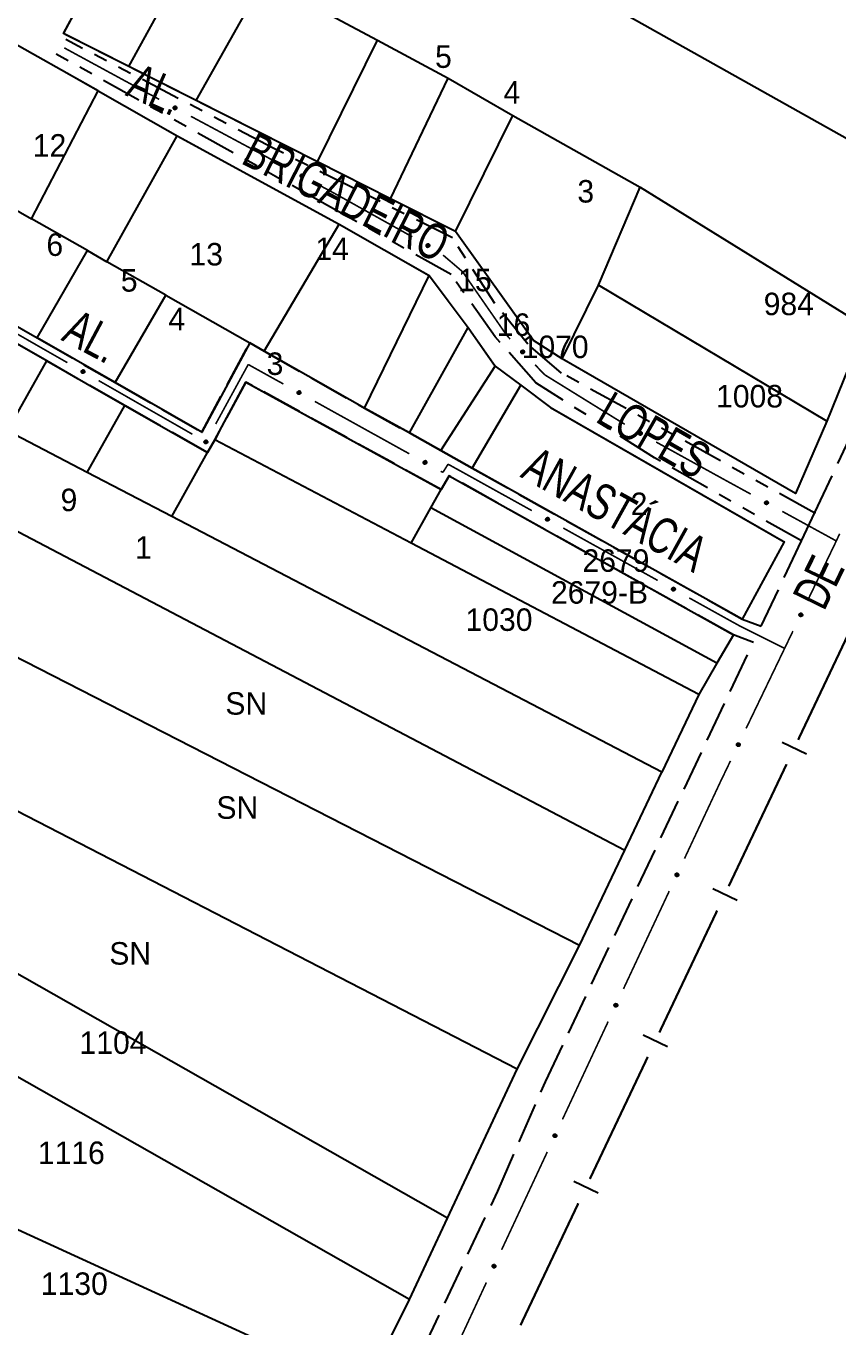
# Model space of a CAD drawing. Extents: x 203555 to 204724, y 4873703 to 4874787.
# Drawn here: x 204355.8 to 204446, y 4873824.7 to 4873969.3 of the extents above; entities that cross this region are included whole.
import ezdxf
from ezdxf.enums import TextEntityAlignment as Align

# ---------------------------------------------------------------- set-up
doc = ezdxf.new("R2010")
doc.units = 0
doc.header["$LTSCALE"] = 1.5
doc.header["$MEASUREMENT"] = 0
doc.linetypes.add('TRACO_11', pattern=[8, 3, -1, 3, -1])
doc.linetypes.add('TRACO_25', pattern=[8, 3, -1, 1, -1, 1, -1])
for name, color, linetype in [('CD_MALHA_LOTES', 7, 'CONTINUOUS'), ('LM-LIM-SETORES-BAIRROS', 250, 'CONTINUOUS'), ('RU-QUADRA', 210, 'CONTINUOUS'), ('SV-EIXO-RUA-N-PAV', 6, 'CONTINUOUS'), ('SV-EIXO-RUA-PAV', 20, 'CONTINUOUS'), ('SV-RUA-NAO-PAV', 7, 'CONTINUOUS'), ('SV-RUA-PAVIM', 7, 'CONTINUOUS'), ('SV-TXT-RUA-N-PAV', 7, 'CONTINUOUS'), ('SV-TXT-RUA-PAV', 7, 'CONTINUOUS'), ('Th_NmrPort', 1, 'CONTINUOUS')]:
    doc.layers.add(name, color=color, linetype=linetype)
doc.styles.add('ARIAL', font='ARIAL.SHX')

msp = doc.modelspace()

# ---------------------------------------------------------------- linework, layer by layer
at = {"layer": 'CD_MALHA_LOTES', "linetype": 'Continuous', "flags": 128}
for points in [[(204456.556917, 4873951.435931), (204387.38388, 4873990.251901)], [(204359.992666, 4873968.44886), (204367.509602, 4873982.418843)], [(204367.240977, 4873964.788931), (204374.772085, 4873978.515543)], [(204374.713571, 4873961.015755), (204382.292774, 4873974.473468)], [(204382.292774, 4873974.473468), (204394.854762, 4873967.721893)], [(204363.817905, 4873962.080607), (204353.053468, 4873968.177138)], [(204367.240977, 4873964.788931), (204359.992666, 4873968.44886)], [(204388.204469, 4873954.203723), (204394.854762, 4873967.721893)], [(204394.854762, 4873967.721893), (204402.732992, 4873963.487654)], [(204374.713571, 4873961.015755), (204367.240977, 4873964.788931)], [(204396.330002, 4873950.100854), (204402.732992, 4873963.487654)], [(204402.732992, 4873963.487654), (204409.894708, 4873959.340427)], [(204356.415785, 4873947.883908), (204363.817905, 4873962.080607)], [(204363.817905, 4873962.080607), (204372.598381, 4873957.10771)], [(204388.204469, 4873954.203723), (204374.713571, 4873961.015755)], [(204403.525234, 4873946.467727), (204409.894708, 4873959.340427)], [(204409.894708, 4873959.340427), (204424.042146, 4873951.373035)], [(204364.806567, 4873943.109466), (204372.598381, 4873957.10771)], [(204372.598381, 4873957.10771), (204390.59866, 4873947.270647)], [(204396.330002, 4873950.100854), (204388.204469, 4873954.203723)], [(204419.409815, 4873940.514229), (204424.042146, 4873951.373035)], [(204424.042146, 4873951.373035), (204449.058536, 4873935.912487)], [(204353.96359, 4873949.279232), (204356.415785, 4873947.883908)], [(204403.525234, 4873946.467727), (204396.330002, 4873950.100854)], [(204362.654823, 4873944.333831), (204356.415785, 4873947.883908)], [(204382.267993, 4873933.173733), (204390.59866, 4873947.270647)], [(204390.59866, 4873947.270647), (204400.614651, 4873941.581937)], [(204412.19323, 4873934.343931), (204403.525234, 4873946.467727)], [(204357.049141, 4873934.647898), (204362.654823, 4873944.333831)], [(204362.654823, 4873944.333831), (204364.806567, 4873943.109466)], [(204371.346056, 4873939.388429), (204364.806567, 4873943.109466)], [(204393.423297, 4873926.838755), (204400.614651, 4873941.581937)], [(204400.614651, 4873941.581937), (204404.953746, 4873935.791269)], [(204415.380122, 4873932.313213), (204419.409815, 4873940.514229)], [(204444.804995, 4873925.386491), (204419.409815, 4873940.514229)], [(204348.37438, 4873939.622524), (204357.049141, 4873934.647898)], [(204365.723901, 4873929.673273), (204371.346056, 4873939.388429)], [(204371.346056, 4873939.388429), (204380.666152, 4873934.085197)], [(204358.114228, 4873932.085449), (204349.429848, 4873937.042376)], [(204365.723901, 4873929.673273), (204357.049141, 4873934.647898)], [(204398.407019, 4873924.072591), (204404.953746, 4873935.791269)], [(204404.953746, 4873935.791269), (204407.962023, 4873931.503153)], [(204449.058536, 4873935.912487), (204444.804995, 4873925.386491)], [(204380.666152, 4873934.085197), (204375.352308, 4873924.151769)], [(204382.267993, 4873933.173733), (204380.666152, 4873934.085197)], [(204393.423297, 4873926.838755), (204382.267993, 4873933.173733)], [(204415.380122, 4873932.313213), (204412.19323, 4873934.343931)], [(204353.755026, 4873924.297672), (204358.114228, 4873932.085449)], [(204358.114228, 4873932.085449), (204366.798608, 4873927.128522)], [(204441.326919, 4873917.360742), (204415.380122, 4873932.313213)], [(204401.898092, 4873922.120053), (204407.962023, 4873931.503153)], [(204407.962023, 4873931.503153), (204410.792288, 4873929.388481)], [(204375.352308, 4873924.151769), (204365.723901, 4873929.673273)], [(204376.776368, 4873923.314059), (204380.252441, 4873929.727782)], [(204380.252441, 4873929.727782), (204401.960572, 4873917.78135)], [(204405.389165, 4873920.167515), (204410.792288, 4873929.388481)], [(204410.792288, 4873929.388481), (204414.105545, 4873926.912934), (204440.067852, 4873911.985923)], [(204362.624581, 4873919.688354), (204366.798608, 4873927.128522)], [(204366.798608, 4873927.128522), (204375.981542, 4873921.887027)], [(204398.407019, 4873924.072591), (204393.423297, 4873926.838755)], [(204444.804995, 4873925.386491), (204441.326919, 4873917.360742)], [(204362.624581, 4873919.688354), (204353.755026, 4873924.297672)], [(204375.981542, 4873921.887027), (204376.776368, 4873923.314059)], [(204398.592633, 4873911.838497), (204376.776368, 4873923.314059)], [(204401.898092, 4873922.120053), (204398.407019, 4873924.072591)], [(204372.033514, 4873914.798732), (204375.981542, 4873921.887027)], [(204405.389165, 4873920.167515), (204401.898092, 4873922.120053)], [(204435.396766, 4873903.384431), (204405.389165, 4873920.167515)], [(204372.033514, 4873914.798732), (204362.624581, 4873919.688354)], [(204401.960572, 4873917.78135), (204402.82647, 4873919.309258)], [(204402.82647, 4873919.309258), (204434.420497, 4873901.638894)], [(204400.803277, 4873915.73926), (204401.960572, 4873917.78135)], [(204351.975523, 4873914.65245), (204422.358371, 4873877.728689)], [(204426.475114, 4873886.398374), (204372.033514, 4873914.798732)], [(204398.592633, 4873911.838497), (204400.803277, 4873915.73926)], [(204432.577818, 4873898.500262), (204400.803277, 4873915.73926)], [(204430.568506, 4873895.018884), (204398.592633, 4873911.838497)], [(204440.067852, 4873911.985923), (204435.396766, 4873903.384431)], [(204417.317387, 4873867.135945), (204346.467563, 4873903.397415)], [(204434.420497, 4873901.638894), (204432.577818, 4873898.500262)], [(204432.577818, 4873898.500262), (204430.568506, 4873895.018884)], [(204430.568506, 4873895.018884), (204426.475114, 4873886.398374)], [(204410.377546, 4873853.388191), (204339.72824, 4873889.809095)], [(204422.358371, 4873877.728689), (204426.475114, 4873886.398374)], [(204417.317387, 4873867.135945), (204422.358371, 4873877.728689)], [(204402.640312, 4873836.814098), (204333.051573, 4873876.347108)], [(204398.423059, 4873827.780662), (204328.617473, 4873867.406751)], [(204410.377546, 4873853.388191), (204417.317387, 4873867.135945)], [(204402.640312, 4873836.814098), (204410.377546, 4873853.388191)], [(204329.769893, 4873847.082112), (204393.493829, 4873817.841631)], [(204398.423059, 4873827.780662), (204402.640312, 4873836.814098)], [(204393.493829, 4873817.841631), (204398.423059, 4873827.780662)]]:
    msp.add_lwpolyline(points, dxfattribs=at)
at = {"layer": 'LM-LIM-SETORES-BAIRROS', "const_width": 0.25}
for points in [[(204448.039205, 4873903.529441), (204441.611485, 4873889.976418)], [(204440.325941, 4873887.265814), (204433.898221, 4873873.712792)], [(204432.612677, 4873871.002187), (204426.184957, 4873857.449165)], [(204424.899413, 4873854.738561), (204418.471692, 4873841.185538)], [(204417.186148, 4873838.474934), (204410.758428, 4873824.921911)]]:
    msp.add_lwpolyline(points, dxfattribs=at)
at = {"layer": 'LM-LIM-SETORES-BAIRROS'}
for points in [[(204439.827668, 4873889.715656), (204442.538273, 4873888.430112)], [(204432.114404, 4873873.452029), (204434.825008, 4873872.166485)], [(204424.40114, 4873857.188402), (204427.111744, 4873855.902858)], [(204416.687876, 4873840.924775), (204419.39848, 4873839.639231)]]:
    msp.add_lwpolyline(points, dxfattribs=at)
at = {"layer": 'RU-QUADRA', "linetype": 'Continuous', "const_width": 0.18, "flags": 128}
for points in [[(204466.775497, 4873972.590838), (204461.563706, 4873961.801184), (204456.556917, 4873951.435931), (204449.058536, 4873935.912487), (204444.804995, 4873925.386491), (204441.326919, 4873917.360742), (204415.380122, 4873932.313213), (204412.19323, 4873934.343931), (204403.525234, 4873946.467727), (204396.330002, 4873950.100854), (204388.204469, 4873954.203723), (204374.713571, 4873961.015755), (204367.240977, 4873964.788931), (204359.992666, 4873968.44886), (204367.509602, 4873982.418843)], [(204353.053468, 4873968.177138), (204358.352451, 4873965.190662), (204363.817905, 4873962.080607), (204372.598381, 4873957.10771), (204390.59866, 4873947.270647), (204400.614651, 4873941.581937), (204404.953746, 4873935.791269), (204407.962023, 4873931.503153), (204414.105545, 4873926.912934), (204440.067852, 4873911.985923), (204435.396766, 4873903.384431), (204405.389165, 4873920.167515), (204401.898092, 4873922.120053), (204398.407019, 4873924.072591), (204393.423297, 4873926.838755), (204382.267993, 4873933.173733), (204380.666152, 4873934.085197), (204375.352308, 4873924.151769), (204365.723901, 4873929.673273), (204357.049141, 4873934.647898), (204348.37438, 4873939.622524)], [(204349.429848, 4873937.042376), (204358.114228, 4873932.085449), (204366.798608, 4873927.128522), (204375.981542, 4873921.887027), (204376.776368, 4873923.314059), (204380.252441, 4873929.727782), (204401.960572, 4873917.78135), (204402.82647, 4873919.309258), (204434.420497, 4873901.638894), (204432.577818, 4873898.500262), (204430.568506, 4873895.018884), (204426.475114, 4873886.398374), (204422.358371, 4873877.728689), (204417.317387, 4873867.135945), (204410.377546, 4873853.388191), (204398.426497, 4873827.787594), (204393.493829, 4873817.841631)]]:
    msp.add_lwpolyline(points, dxfattribs=at)
at = {"layer": 'SV-EIXO-RUA-N-PAV', "const_width": 0.18}
for points in [[(204360.060106, 4873966.870399), (204367.967727, 4873962.572779)], [(204367.967727, 4873962.572779), (204368.781604, 4873962.130455)], [(204368.781604, 4873962.130455), (204370.60967, 4873961.15149)], [(204374.135877, 4873959.263139), (204376.780531, 4873957.846876)], [(204376.780531, 4873957.846876), (204377.455702, 4873957.485309)], [(204377.455702, 4873957.485309), (204384.710857, 4873953.591299)], [(204388.235295, 4873951.699652), (204389.997515, 4873950.753828)], [(204389.997515, 4873950.753828), (204390.040254, 4873950.730889)], [(204390.040254, 4873950.730889), (204398.727786, 4873945.877126)], [(204402.159067, 4873943.838967), (204403.680532, 4873942.540836)], [(204403.680532, 4873942.540836), (204404.331186, 4873941.985692)], [(204404.331186, 4873941.985692), (204408.971871, 4873935.292396)], [(204360.408146, 4873931.886667), (204349.993614, 4873937.848001)], [(204408.971871, 4873935.292396), (204409.260728, 4873934.875775)], [(204409.260728, 4873934.875775), (204409.6035, 4873934.521384)], [(204380.504241, 4873931.684485), (204376.885897, 4873925.065563)], [(204380.903601, 4873931.46309), (204380.504241, 4873931.684485)], [(204412.3844, 4873931.646216), (204413.079625, 4873930.927424)], [(204384.401979, 4873929.523671), (204380.903601, 4873931.46309)], [(204413.079625, 4873930.927424), (204413.455579, 4873930.538726)], [(204413.455579, 4873930.538726), (204422.34964, 4873925.034975)], [(204374.29419, 4873923.938221), (204363.879657, 4873929.899555)], [(204398.395493, 4873921.765993), (204387.900358, 4873927.584251)], [(204425.832043, 4873923.068651), (204432.837365, 4873919.205304)], [(204402.519975, 4873920.302852), (204402.137787, 4873919.691352)], [(204402.711621, 4873920.609487), (204402.519975, 4873920.302852)], [(204403.269871, 4873920.299787), (204402.711621, 4873920.609487)], [(204412.014358, 4873915.448605), (204403.269871, 4873920.299787)], [(204402.137787, 4873919.691352), (204401.893872, 4873919.826573)], [(204432.837365, 4873919.205304), (204433.387044, 4873918.902163)], [(204433.387044, 4873918.902163), (204436.344965, 4873917.282617)], [(204439.853484, 4873915.361603), (204445.116262, 4873912.480081)], [(204426.005536, 4873907.686715), (204415.512152, 4873913.508133)], [(204445.116262, 4873912.480081), (204445.853098, 4873912.076643)], [(204435.190632, 4873902.591096), (204429.50333, 4873905.746242)], [(204435.634448, 4873902.369352), (204435.190632, 4873902.591096)], [(204440.107245, 4873900.134607), (204435.634448, 4873902.369352)]]:
    msp.add_lwpolyline(points, dxfattribs=at)
at = {"layer": 'SV-EIXO-RUA-N-PAV'}
for points in [[(204372.298079, 4873960.372186), (204372.344687, 4873960.387009), (204372.387776, 4873960.390217), (204372.424484, 4873960.382549), (204372.455155, 4873960.367316), (204372.484778, 4873960.348196), (204372.510391, 4873960.322331), (204372.53246, 4873960.287326), (204372.547657, 4873960.240676), (204372.548043, 4873960.19632), (204372.542451, 4873960.15993), (204372.528407, 4873960.127033), (204372.509352, 4873960.098567), (204372.481605, 4873960.07285), (204372.445913, 4873960.050832), (204372.398634, 4873960.036686), (204372.35637, 4873960.03383), (204372.321059, 4873960.042179), (204372.288076, 4873960.056507), (204372.258067, 4873960.076388), (204372.233071, 4873960.101923), (204372.210967, 4873960.1379), (204372.197623, 4873960.184748), (204372.194294, 4873960.226869), (204372.202145, 4873960.262288), (204372.216982, 4873960.294443), (204372.235797, 4873960.324387), (204372.260725, 4873960.351217), (204372.298079, 4873960.372186)], [(204386.398536, 4873952.810417), (204386.445158, 4873952.825196), (204386.48825, 4873952.828364), (204386.524951, 4873952.820662), (204386.555608, 4873952.805399), (204386.585213, 4873952.786252), (204386.610802, 4873952.760363), (204386.632838, 4873952.725338), (204386.647991, 4873952.678674), (204386.648335, 4873952.634317), (204386.642709, 4873952.597932), (204386.628635, 4873952.565048), (204386.609553, 4873952.5366), (204386.581782, 4873952.510909), (204386.546069, 4873952.488924), (204386.498777, 4873952.474823), (204386.45651, 4873952.472006), (204386.421207, 4873952.480388), (204386.388238, 4873952.494747), (204386.358248, 4873952.514657), (204386.333276, 4873952.540215), (204386.311205, 4873952.576212), (204386.297905, 4873952.623073), (204386.294615, 4873952.665197), (204386.302499, 4873952.700609), (204386.317366, 4873952.732749), (204386.336209, 4873952.762676), (204386.361163, 4873952.789482), (204386.398536, 4873952.810417)], [(204400.402021, 4873945.067819), (204400.448887, 4873945.081808), (204400.492025, 4873945.084247), (204400.528591, 4873945.075925), (204400.558985, 4873945.060147), (204400.588262, 4873945.040502), (204400.61341, 4873945.014184), (204400.634851, 4873944.978791), (204400.649213, 4873944.931877), (204400.648807, 4873944.887521), (204400.642567, 4873944.851236), (204400.627939, 4873944.818595), (204400.608378, 4873944.790474), (204400.580176, 4873944.765256), (204400.544097, 4873944.743878), (204400.496574, 4873944.730578), (204400.454265, 4873944.728477), (204400.419109, 4873944.737455), (204400.386387, 4873944.752369), (204400.356738, 4873944.772783), (204400.332202, 4873944.798759), (204400.310743, 4873944.835125), (204400.298237, 4873944.882204), (204400.295659, 4873944.924378), (204400.304141, 4873944.959651), (204400.319549, 4873944.991535), (204400.338896, 4873945.021139), (204400.364299, 4873945.04752), (204400.402021, 4873945.067819)], [(204410.973185, 4873933.263607), (204411.022093, 4873933.263485), (204411.064102, 4873933.253379), (204411.096714, 4873933.234865), (204411.121266, 4873933.210991), (204411.143633, 4873933.183738), (204411.160122, 4873933.151285), (204411.170444, 4873933.111212), (204411.170666, 4873933.06215), (204411.157485, 4873933.019796), (204411.141045, 4873932.986852), (204411.117624, 4873932.959817), (204411.090785, 4873932.938532), (204411.056509, 4873932.92252), (204411.015797, 4873932.912456), (204410.966457, 4873932.913426), (204410.92534, 4873932.923617), (204410.894267, 4873932.942352), (204410.867237, 4873932.96607), (204410.844735, 4873932.994167), (204410.828733, 4873933.026117), (204410.818674, 4873933.067125), (204410.820278, 4873933.115811), (204410.829973, 4873933.156936), (204410.848267, 4873933.188264), (204410.872216, 4873933.21435), (204410.899279, 4873933.237116), (204410.931211, 4873933.255049), (204410.973185, 4873933.263607)], [(204362.213913, 4873930.726197), (204362.166906, 4873930.712696), (204362.123744, 4873930.710705), (204362.087266, 4873930.719405), (204362.057037, 4873930.735499), (204362.027966, 4873930.755446), (204362.003093, 4873930.782024), (204361.982021, 4873930.817638), (204361.968146, 4873930.864698), (204361.969012, 4873930.909047), (204361.975629, 4873930.945265), (204361.990595, 4873930.977753), (204362.010447, 4873931.00567), (204362.038909, 4873931.030593), (204362.075208, 4873931.051595), (204362.122867, 4873931.064402), (204362.165195, 4873931.066064), (204362.200256, 4873931.056721), (204362.232821, 4873931.041469), (204362.262257, 4873931.020748), (204362.286522, 4873930.994518), (204362.307603, 4873930.957932), (204362.319619, 4873930.910725), (204362.321759, 4873930.868527), (204362.312911, 4873930.833344), (204362.297173, 4873930.801621), (204362.27752, 4873930.772219), (204362.251844, 4873930.746104), (204362.213913, 4873930.726197)], [(204386.223458, 4873928.388021), (204386.176639, 4873928.373877), (204386.133508, 4873928.371296), (204386.096915, 4873928.379496), (204386.066469, 4873928.395175), (204386.037127, 4873928.414723), (204386.011893, 4873928.440958), (204385.990335, 4873928.476279), (204385.975818, 4873928.523145), (204385.976077, 4873928.567502), (204385.982198, 4873928.603808), (204385.996718, 4873928.636497), (204386.016185, 4873928.664683), (204386.044304, 4873928.689993), (204386.080312, 4873928.71149), (204386.127791, 4873928.724948), (204386.170092, 4873928.727189), (204386.205279, 4873928.718327), (204386.238049, 4873928.703521), (204386.267766, 4873928.683205), (204386.292388, 4873928.65731), (204386.313967, 4873928.621016), (204386.326628, 4873928.573978), (204386.329345, 4873928.531813), (204386.32098, 4873928.496512), (204386.305677, 4873928.464577), (204386.286428, 4873928.434909), (204386.261112, 4873928.408445), (204386.223458, 4873928.388021)], [(204375.868813, 4873922.91006), (204375.821805, 4873922.896558), (204375.778643, 4873922.894567), (204375.742166, 4873922.903268), (204375.711937, 4873922.919361), (204375.682866, 4873922.939309), (204375.657993, 4873922.965887), (204375.636921, 4873923.0015), (204375.623046, 4873923.048561), (204375.623912, 4873923.09291), (204375.630529, 4873923.129128), (204375.645495, 4873923.161615), (204375.665346, 4873923.189532), (204375.693808, 4873923.214456), (204375.730108, 4873923.235458), (204375.777766, 4873923.248264), (204375.820095, 4873923.249926), (204375.855156, 4873923.240584), (204375.887721, 4873923.225331), (204375.917157, 4873923.204611), (204375.941422, 4873923.17838), (204375.962502, 4873923.141794), (204375.974519, 4873923.094588), (204375.976658, 4873923.05239), (204375.967811, 4873923.017206), (204375.952073, 4873922.985484), (204375.93242, 4873922.956082), (204375.906744, 4873922.929967), (204375.868813, 4873922.91006)], [(204424.008056, 4873924.200268), (204424.054843, 4873924.214515), (204424.097968, 4873924.217192), (204424.134579, 4873924.209072), (204424.16506, 4873924.193461), (204424.194445, 4873924.173978), (204424.219737, 4873924.147799), (204424.241373, 4873924.112525), (204424.255994, 4873924.065691), (204424.255833, 4873924.021334), (204424.249793, 4873923.985015), (204424.235345, 4873923.952294), (204424.21594, 4873923.924065), (204424.187877, 4873923.898692), (204424.151917, 4873923.877116), (204424.104468, 4873923.863553), (204424.062171, 4873923.861219), (204424.026966, 4873923.870002), (204423.994162, 4873923.884736), (204423.964401, 4873923.904986), (204423.939721, 4873923.930827), (204423.918062, 4873923.967073), (204423.905297, 4873924.014083), (204423.902487, 4873924.056241), (204423.910774, 4873924.091561), (204423.926006, 4873924.12353), (204423.945189, 4873924.15324), (204423.970446, 4873924.17976), (204424.008056, 4873924.200268)], [(204400.216972, 4873920.630343), (204400.170153, 4873920.6162), (204400.127022, 4873920.613618), (204400.09043, 4873920.621819), (204400.059983, 4873920.637497), (204400.030641, 4873920.657045), (204400.005407, 4873920.68328), (204399.983849, 4873920.718602), (204399.969332, 4873920.765468), (204399.969591, 4873920.809825), (204399.975712, 4873920.84613), (204399.990232, 4873920.878819), (204400.009699, 4873920.907005), (204400.037818, 4873920.932316), (204400.073826, 4873920.953813), (204400.121305, 4873920.96727), (204400.163607, 4873920.969511), (204400.198793, 4873920.960649), (204400.231564, 4873920.945844), (204400.26128, 4873920.925528), (204400.285902, 4873920.899632), (204400.307481, 4873920.863338), (204400.320142, 4873920.8163), (204400.322859, 4873920.774135), (204400.314494, 4873920.738834), (204400.299191, 4873920.706899), (204400.279943, 4873920.677231), (204400.254627, 4873920.650767), (204400.216972, 4873920.630343)], [(204438.026065, 4873916.487668), (204438.072808, 4873916.502057), (204438.115925, 4873916.504865), (204438.15256, 4873916.496857), (204438.183089, 4873916.481339), (204438.212533, 4873916.461945), (204438.237904, 4873916.435843), (204438.259647, 4873916.400635), (204438.27441, 4873916.353846), (204438.274384, 4873916.309488), (204438.268455, 4873916.273151), (204438.254106, 4873916.240386), (204438.234787, 4873916.212099), (204438.206802, 4873916.186641), (204438.170907, 4873916.164955), (204438.1235, 4873916.151248), (204438.081211, 4873916.148785), (204438.045979, 4873916.157461), (204438.01313, 4873916.172095), (204437.983308, 4873916.192254), (204437.95855, 4873916.21802), (204437.936781, 4873916.254201), (204437.923872, 4873916.301171), (204437.920934, 4873916.343321), (204437.929113, 4873916.378666), (204437.944248, 4873916.410681), (204437.963341, 4873916.440449), (204437.988517, 4873916.467046), (204438.026065, 4873916.487668)], [(204413.835494, 4873914.312407), (204413.788671, 4873914.298278), (204413.74554, 4873914.295709), (204413.708949, 4873914.303921), (204413.678508, 4873914.319608), (204413.649172, 4873914.339165), (204413.623945, 4873914.365407), (204413.602398, 4873914.400736), (204413.587895, 4873914.447606), (204413.588168, 4873914.491963), (204413.594299, 4873914.528267), (204413.608829, 4873914.560951), (204413.628305, 4873914.589131), (204413.656431, 4873914.614434), (204413.692446, 4873914.63592), (204413.739929, 4873914.649363), (204413.782231, 4873914.651591), (204413.817414, 4873914.642719), (204413.850181, 4873914.627903), (204413.879891, 4873914.607578), (204413.904505, 4873914.581675), (204413.926073, 4873914.545375), (204413.93872, 4873914.498333), (204413.941425, 4873914.456168), (204413.933049, 4873914.420869), (204413.917736, 4873914.388938), (204413.898479, 4873914.359276), (204413.873155, 4873914.33282), (204413.835494, 4873914.312407)], [(204427.826672, 4873906.550517), (204427.779849, 4873906.536388), (204427.736718, 4873906.533819), (204427.700127, 4873906.54203), (204427.669685, 4873906.557718), (204427.64035, 4873906.577275), (204427.615123, 4873906.603517), (204427.593576, 4873906.638845), (204427.579073, 4873906.685716), (204427.579346, 4873906.730073), (204427.585477, 4873906.766376), (204427.600007, 4873906.799061), (204427.619483, 4873906.827241), (204427.647609, 4873906.852543), (204427.683624, 4873906.874029), (204427.731107, 4873906.887472), (204427.773409, 4873906.889701), (204427.808592, 4873906.880829), (204427.841359, 4873906.866013), (204427.871069, 4873906.845688), (204427.895683, 4873906.819785), (204427.917251, 4873906.783485), (204427.929898, 4873906.736443), (204427.932602, 4873906.694277), (204427.924227, 4873906.658979), (204427.908914, 4873906.627048), (204427.889657, 4873906.597386), (204427.864333, 4873906.57093), (204427.826672, 4873906.550517)]]:
    msp.add_lwpolyline(points, close=True, dxfattribs=at)
for points in [[(204372.194294, 4873960.226869), (204372.509352, 4873960.098567)], [(204372.197399, 4873960.203901), (204372.490814, 4873960.087017)], [(204372.197623, 4873960.184748), (204372.481605, 4873960.07285)], [(204372.200916, 4873960.242263), (204372.515983, 4873960.113783)], [(204372.202145, 4873960.262288), (204372.528407, 4873960.127033)], [(204372.208402, 4873960.16086), (204372.460833, 4873960.062827)], [(204372.210967, 4873960.1379), (204372.445913, 4873960.050832)], [(204372.21165, 4873960.276759), (204372.532646, 4873960.142008)], [(204372.216982, 4873960.294443), (204372.542451, 4873960.15993)], [(204372.227997, 4873960.119409), (204372.415215, 4873960.047012)], [(204372.230245, 4873960.308593), (204372.541703, 4873960.182045)], [(204372.233071, 4873960.101923), (204372.398634, 4873960.036686)], [(204372.235797, 4873960.324387), (204372.548043, 4873960.19632)], [(204372.249695, 4873960.087667), (204372.371615, 4873960.037856)], [(204372.252364, 4873960.335444), (204372.544017, 4873960.221051)], [(204372.258067, 4873960.076388), (204372.35637, 4873960.03383)], [(204372.260725, 4873960.351217), (204372.547657, 4873960.240676)], [(204372.279295, 4873960.359719), (204372.536064, 4873960.264007)], [(204372.298079, 4873960.372186), (204372.53246, 4873960.287326)], [(204372.323795, 4873960.379228), (204372.514707, 4873960.307949)], [(204372.344687, 4873960.387009), (204372.510391, 4873960.322331)], [(204372.369242, 4873960.388944), (204372.489315, 4873960.338573)], [(204372.387776, 4873960.390217), (204372.484778, 4873960.348196)], [(204386.294615, 4873952.665197), (204386.609553, 4873952.5366)], [(204386.297699, 4873952.642226), (204386.591004, 4873952.525067)], [(204386.297905, 4873952.623073), (204386.581782, 4873952.510909)], [(204386.301251, 4873952.680584), (204386.616198, 4873952.55181)], [(204386.302499, 4873952.700609), (204386.628635, 4873952.565048)], [(204386.308662, 4873952.599175), (204386.561001, 4873952.500906)], [(204386.311205, 4873952.576212), (204386.546069, 4873952.488924)], [(204386.312017, 4873952.71507), (204386.632887, 4873952.580019)], [(204386.317366, 4873952.732749), (204386.642709, 4873952.597932)], [(204386.328218, 4873952.557706), (204386.515368, 4873952.485133)], [(204386.330643, 4873952.746887), (204386.641983, 4873952.620048)], [(204386.333276, 4873952.540215), (204386.498777, 4873952.474823)], [(204386.336209, 4873952.762676), (204386.648335, 4873952.634317)], [(204386.349886, 4873952.525943), (204386.471759, 4873952.476018)], [(204386.352787, 4873952.773718), (204386.644333, 4873952.659052)], [(204386.358248, 4873952.514657), (204386.45651, 4873952.472006)], [(204386.361163, 4873952.789482), (204386.647991, 4873952.678674)], [(204386.37974, 4873952.797967), (204386.636419, 4873952.702015)], [(204386.398536, 4873952.810417), (204386.632838, 4873952.725338)], [(204386.424259, 4873952.817435), (204386.615104, 4873952.745977)], [(204386.445158, 4873952.825196), (204386.610802, 4873952.760363)], [(204386.469715, 4873952.827108), (204386.58974, 4873952.776625)], [(204386.48825, 4873952.828364), (204386.585213, 4873952.786252)], [(204400.295659, 4873944.924378), (204400.608378, 4873944.790474)], [(204400.298237, 4873944.882204), (204400.580176, 4873944.765256)], [(204400.298354, 4873944.901358), (204400.589637, 4873944.779256)], [(204400.302555, 4873944.93965), (204400.615279, 4873944.805569)], [(204400.304141, 4873944.959651), (204400.627939, 4873944.818595)], [(204400.308588, 4873944.858127), (204400.55923, 4873944.755605)], [(204400.310743, 4873944.835125), (204400.544097, 4873944.743878)], [(204400.313903, 4873944.973949), (204400.632443, 4873944.833492)], [(204400.319549, 4873944.991535), (204400.642567, 4873944.851236)], [(204400.32744, 4873944.816333), (204400.513337, 4873944.740607)], [(204400.332202, 4873944.798759), (204400.496574, 4873944.730578)], [(204400.333063, 4873945.005446), (204400.642214, 4873944.873362)], [(204400.338896, 4873945.021139), (204400.648807, 4873944.887521)], [(204400.348568, 4873944.784209), (204400.46958, 4873944.73223)], [(204400.355658, 4873945.031899), (204400.645223, 4873944.91232)], [(204400.356738, 4873944.772783), (204400.454265, 4873944.728477)], [(204400.364299, 4873945.04752), (204400.649213, 4873944.931877)], [(204400.383017, 4873945.055689), (204400.638038, 4873944.955411)], [(204400.402021, 4873945.067819), (204400.634851, 4873944.978791)], [(204400.427859, 4873945.074402), (204400.617469, 4873944.999727)], [(204400.448887, 4873945.081808), (204400.61341, 4873945.014184)], [(204400.473472, 4873945.083304), (204400.592627, 4873945.030799)], [(204400.492025, 4873945.084247), (204400.588262, 4873945.040502)], [(204410.825914, 4873933.134117), (204411.069604, 4873932.933196)], [(204410.829973, 4873933.156936), (204411.090785, 4873932.938532)], [(204410.84098, 4873933.169571), (204411.101746, 4873932.950995)], [(204410.848267, 4873933.188264), (204411.117624, 4873932.959817)], [(204410.861738, 4873933.19914), (204411.126234, 4873932.972782)], [(204410.872216, 4873933.21435), (204411.141045, 4873932.986852)], [(204410.889168, 4873933.223772), (204411.147088, 4873933.008139)], [(204410.899279, 4873933.237116), (204411.157485, 4873933.019796)], [(204410.918431, 4873933.242585), (204411.161206, 4873933.044574)], [(204410.931211, 4873933.255049), (204411.170666, 4873933.06215)], [(204410.95149, 4873933.257474), (204411.166753, 4873933.087906)], [(204410.973185, 4873933.263607), (204411.170444, 4873933.111212)], [(204410.999822, 4873933.262458), (204411.159839, 4873933.136272)], [(204411.022093, 4873933.263485), (204411.160122, 4873933.151285)], [(204411.046065, 4873933.257827), (204411.145014, 4873933.173189)], [(204411.064102, 4873933.253379), (204411.143633, 4873933.183738)], [(204410.818674, 4873933.067125), (204411.015797, 4873932.912456)], [(204410.820278, 4873933.115811), (204411.056509, 4873932.92252)], [(204410.823245, 4873933.089772), (204411.033668, 4873932.91932)], [(204410.828733, 4873933.026117), (204410.966457, 4873932.913426)], [(204410.829242, 4873933.044317), (204410.9854, 4873932.918195)], [(204410.840208, 4873933.007464), (204410.941087, 4873932.922793)], [(204410.844735, 4873932.994167), (204410.92534, 4873932.923617)], [(204362.251844, 4873930.746104), (204361.968146, 4873930.864698)], [(204362.27752, 4873930.772219), (204361.969012, 4873930.909047)], [(204362.260647, 4873930.761634), (204361.972339, 4873930.884213)], [(204362.297173, 4873930.801621), (204361.975629, 4873930.945265)], [(204362.283515, 4873930.787851), (204361.975752, 4873930.923138)], [(204362.233043, 4873930.738129), (204361.979077, 4873930.84105)], [(204362.213913, 4873930.726197), (204361.982021, 4873930.817638)], [(204362.303002, 4873930.819147), (204361.985936, 4873930.962903)], [(204362.312911, 4873930.833344), (204361.990595, 4873930.977753)], [(204362.188009, 4873930.719883), (204361.999185, 4873930.796523)], [(204362.166906, 4873930.712696), (204362.003093, 4873930.782024)], [(204362.314705, 4873930.853327), (204362.003389, 4873930.990647)], [(204362.321759, 4873930.868527), (204362.010447, 4873931.00567)], [(204362.142306, 4873930.711455), (204362.023702, 4873930.765194)], [(204362.123744, 4873930.710705), (204362.027966, 4873930.755446)], [(204362.319303, 4873930.891574), (204362.029303, 4873931.016692)], [(204362.319619, 4873930.910725), (204362.038909, 4873931.030593)], [(204362.309518, 4873930.934908), (204362.059955, 4873931.040026)], [(204362.307603, 4873930.957932), (204362.075208, 4873931.051595)], [(204362.291101, 4873930.976896), (204362.106001, 4873931.054548)], [(204362.286522, 4873930.994518), (204362.122867, 4873931.064402)], [(204362.270307, 4873931.009237), (204362.149842, 4873931.06247)], [(204362.262257, 4873931.020748), (204362.165195, 4873931.066064)], [(204386.261112, 4873928.408445), (204385.975818, 4873928.523145)], [(204386.286428, 4873928.434909), (204385.976077, 4873928.567502)], [(204386.269702, 4873928.424094), (204385.979743, 4873928.542716)], [(204386.305677, 4873928.464577), (204385.982198, 4873928.603808)], [(204386.292209, 4873928.450621), (204385.982624, 4873928.581683)], [(204386.242422, 4873928.400213), (204385.987071, 4873928.499649)], [(204386.223458, 4873928.388021), (204385.990335, 4873928.476279)], [(204386.311266, 4873928.482181), (204385.992263, 4873928.621585)], [(204386.32098, 4873928.496512), (204385.996718, 4873928.636497)], [(204386.197642, 4873928.381353), (204386.007786, 4873928.455401)], [(204386.3225, 4873928.516518), (204386.009334, 4873928.649565)], [(204386.176639, 4873928.373877), (204386.011893, 4873928.440958)], [(204386.329345, 4873928.531813), (204386.016185, 4873928.664683)], [(204386.152058, 4873928.3723), (204386.032731, 4873928.424411)], [(204386.326574, 4873928.554824), (204386.03489, 4873928.675962)], [(204386.133508, 4873928.371296), (204386.037127, 4873928.414723)], [(204386.326628, 4873928.573978), (204386.044304, 4873928.689993)], [(204386.316197, 4873928.598021), (204386.065219, 4873928.699713)], [(204386.313967, 4873928.621016), (204386.080312, 4873928.71149)], [(204386.297207, 4873928.639752), (204386.111062, 4873928.714864)], [(204386.292388, 4873928.65731), (204386.127791, 4873928.724948)], [(204386.275973, 4873928.671806), (204386.15479, 4873928.723385)], [(204386.267766, 4873928.683205), (204386.170092, 4873928.727189)], [(204375.906744, 4873922.929967), (204375.623046, 4873923.048561)], [(204375.93242, 4873922.956082), (204375.623912, 4873923.09291)], [(204375.915547, 4873922.945497), (204375.627238, 4873923.068076)], [(204375.952073, 4873922.985484), (204375.630529, 4873923.129128)], [(204375.938415, 4873922.971713), (204375.630652, 4873923.107)], [(204375.887942, 4873922.921992), (204375.633977, 4873923.024912)], [(204375.868813, 4873922.91006), (204375.636921, 4873923.0015)], [(204375.957902, 4873923.00301), (204375.640836, 4873923.146766)], [(204375.967811, 4873923.017206), (204375.645495, 4873923.161615)], [(204375.969605, 4873923.03719), (204375.658289, 4873923.17451)], [(204375.976658, 4873923.05239), (204375.665346, 4873923.189532)], [(204375.974203, 4873923.075436), (204375.684203, 4873923.200555)], [(204375.974519, 4873923.094588), (204375.693808, 4873923.214456)], [(204375.964418, 4873923.118771), (204375.714854, 4873923.223889)], [(204375.962502, 4873923.141794), (204375.730108, 4873923.235458)], [(204375.946001, 4873923.160758), (204375.760901, 4873923.23841)], [(204375.941422, 4873923.17838), (204375.777766, 4873923.248264)], [(204375.925207, 4873923.1931), (204375.804742, 4873923.246332)], [(204375.917157, 4873923.204611), (204375.820095, 4873923.249926)], [(204423.902487, 4873924.056241), (204424.21594, 4873923.924065)], [(204423.905297, 4873924.014083), (204424.187877, 4873923.898692)], [(204423.905309, 4873924.033237), (204424.19726, 4873923.912744)], [(204423.909298, 4873924.071552), (204424.222757, 4873923.939198)], [(204423.910774, 4873924.091561), (204424.235345, 4873923.952294)], [(204423.915781, 4873923.990063), (204424.166984, 4873923.888926)], [(204423.918062, 4873923.967073), (204424.151917, 4873923.877116)], [(204423.920456, 4873924.105913), (204424.239767, 4873923.967216)], [(204423.926006, 4873924.12353), (204424.249793, 4873923.985015)], [(204423.934863, 4873923.948374), (204424.121175, 4873923.873674)], [(204423.939443, 4873924.137515), (204424.249318, 4873924.007138)], [(204423.939721, 4873923.930827), (204424.104468, 4873923.863553)], [(204423.945189, 4873924.15324), (204424.255833, 4873924.021334)], [(204423.956168, 4873923.916367), (204424.077465, 4873923.865056)], [(204423.961891, 4873924.164092), (204424.252112, 4873924.046112)], [(204423.964401, 4873923.904986), (204424.062171, 4873923.861219)], [(204423.970446, 4873924.17976), (204424.255994, 4873924.065691)], [(204423.989119, 4873924.188033), (204424.244689, 4873924.089163)], [(204424.008056, 4873924.200268), (204424.241373, 4873924.112525)], [(204424.033856, 4873924.206993), (204424.223876, 4873924.133365)], [(204424.054843, 4873924.214515), (204424.219737, 4873924.147799)], [(204424.07942, 4873924.216147), (204424.198863, 4873924.1643)], [(204424.097968, 4873924.217192), (204424.194445, 4873924.173978)], [(204375.842909, 4873922.903746), (204375.654084, 4873922.980385)], [(204375.821805, 4873922.896558), (204375.657993, 4873922.965887)], [(204375.797206, 4873922.895317), (204375.678602, 4873922.949056)], [(204375.778643, 4873922.894567), (204375.682866, 4873922.939309)], [(204400.254627, 4873920.650767), (204399.969332, 4873920.765468)], [(204400.279943, 4873920.677231), (204399.969591, 4873920.809825)], [(204400.263216, 4873920.666416), (204399.973257, 4873920.785038)], [(204400.299191, 4873920.706899), (204399.975712, 4873920.84613)], [(204400.285723, 4873920.692943), (204399.976138, 4873920.824006)], [(204400.235936, 4873920.642536), (204399.980585, 4873920.741971)], [(204400.216972, 4873920.630343), (204399.983849, 4873920.718602)], [(204400.30478, 4873920.724504), (204399.985777, 4873920.863907)], [(204400.314494, 4873920.738834), (204399.990232, 4873920.878819)], [(204400.191156, 4873920.623675), (204400.0013, 4873920.697723)], [(204400.316014, 4873920.75884), (204400.002848, 4873920.891887)], [(204400.170153, 4873920.6162), (204400.005407, 4873920.68328)], [(204400.322859, 4873920.774135), (204400.009699, 4873920.907005)], [(204400.145573, 4873920.614622), (204400.026245, 4873920.666733)], [(204400.320088, 4873920.797146), (204400.028404, 4873920.918285)], [(204400.127022, 4873920.613618), (204400.030641, 4873920.657045)], [(204400.320142, 4873920.8163), (204400.037818, 4873920.932316)], [(204400.309712, 4873920.840343), (204400.058733, 4873920.942036)], [(204400.307481, 4873920.863338), (204400.073826, 4873920.953813)], [(204400.290722, 4873920.882074), (204400.104576, 4873920.957186)], [(204400.285902, 4873920.899632), (204400.121305, 4873920.96727)], [(204400.269487, 4873920.914128), (204400.148304, 4873920.965707)], [(204400.26128, 4873920.925528), (204400.163607, 4873920.969511)], [(204437.920934, 4873916.343321), (204438.234787, 4873916.212099)], [(204437.923826, 4873916.320325), (204438.216143, 4873916.200721)], [(204437.923872, 4873916.301171), (204438.206802, 4873916.186641)], [(204437.927699, 4873916.358652), (204438.241559, 4873916.227252)], [(204437.929113, 4873916.378666), (204438.254106, 4873916.240386)], [(204437.934429, 4873916.277184), (204438.185939, 4873916.176811)], [(204437.936781, 4873916.254201), (204438.170907, 4873916.164955)], [(204437.938752, 4873916.393047), (204438.258483, 4873916.255321)], [(204437.944248, 4873916.410681), (204438.268455, 4873916.273151)], [(204437.953638, 4873916.235553), (204438.140176, 4873916.16142)], [(204437.957643, 4873916.424707), (204438.267913, 4873916.295273)], [(204437.95855, 4873916.21802), (204438.1235, 4873916.151248)], [(204437.963341, 4873916.440449), (204438.274384, 4873916.309488)], [(204437.975041, 4873916.203611), (204438.096493, 4873916.152669)], [(204437.98001, 4873916.451352), (204438.270588, 4873916.334255)], [(204437.983308, 4873916.192254), (204438.081211, 4873916.148785)], [(204437.988517, 4873916.467046), (204438.27441, 4873916.353846)], [(204438.007165, 4873916.475376), (204438.263034, 4873916.377283)], [(204438.026065, 4873916.487668), (204438.259647, 4873916.400635)], [(204438.051845, 4873916.494471), (204438.242087, 4873916.421421)], [(204438.072808, 4873916.502057), (204438.237904, 4873916.435843)], [(204438.09738, 4873916.503764), (204438.21698, 4873916.45228)], [(204438.115925, 4873916.504865), (204438.212533, 4873916.461945)], [(204413.873155, 4873914.33282), (204413.587895, 4873914.447606)], [(204413.898479, 4873914.359276), (204413.588168, 4873914.491963)], [(204413.881749, 4873914.348466), (204413.591826, 4873914.467176)], [(204413.917736, 4873914.388938), (204413.594299, 4873914.528267)], [(204413.904264, 4873914.374987), (204413.594718, 4873914.506142)], [(204413.854462, 4873914.324594), (204413.599141, 4873914.424106)], [(204413.835494, 4873914.312407), (204413.602398, 4873914.400736)], [(204413.92333, 4873914.406541), (204413.604369, 4873914.546041)], [(204413.933049, 4873914.420869), (204413.608829, 4873914.560951)], [(204413.809676, 4873914.305747), (204413.619843, 4873914.379852)], [(204413.934575, 4873914.440874), (204413.62145, 4873914.574016)], [(204413.788671, 4873914.298278), (204413.623945, 4873914.365407)], [(204413.941425, 4873914.456168), (204413.628305, 4873914.589131)], [(204413.76409, 4873914.296707), (204413.644778, 4873914.348854)], [(204413.938661, 4873914.479179), (204413.647013, 4873914.600405)], [(204413.74554, 4873914.295709), (204413.649172, 4873914.339165)], [(204413.93872, 4873914.498333), (204413.656431, 4873914.614434)], [(204413.928297, 4873914.522379), (204413.677349, 4873914.624147)], [(204413.926073, 4873914.545375), (204413.692446, 4873914.63592)], [(204413.90932, 4873914.564116), (204413.723197, 4873914.639284)], [(204413.904505, 4873914.581675), (204413.739929, 4873914.649363)], [(204413.888095, 4873914.596177), (204413.766928, 4873914.647792)], [(204413.879891, 4873914.607578), (204413.782231, 4873914.651591)], [(204427.864333, 4873906.57093), (204427.579073, 4873906.685716)], [(204427.889657, 4873906.597386), (204427.579346, 4873906.730073)], [(204427.872927, 4873906.586576), (204427.583004, 4873906.705285)], [(204427.908914, 4873906.627048), (204427.585477, 4873906.766376)], [(204427.895442, 4873906.613096), (204427.585896, 4873906.744252)], [(204427.84564, 4873906.562704), (204427.590319, 4873906.662216)], [(204427.826672, 4873906.550517), (204427.593576, 4873906.638845)], [(204427.914508, 4873906.644651), (204427.595547, 4873906.784151)], [(204427.924227, 4873906.658979), (204427.600007, 4873906.799061)], [(204427.800854, 4873906.543857), (204427.611021, 4873906.617962)], [(204427.925753, 4873906.678984), (204427.612627, 4873906.812126)], [(204427.779849, 4873906.536388), (204427.615123, 4873906.603517)], [(204427.932602, 4873906.694277), (204427.619483, 4873906.827241)], [(204427.755268, 4873906.534817), (204427.635956, 4873906.586964)], [(204427.929839, 4873906.717289), (204427.638191, 4873906.838515)], [(204427.736718, 4873906.533819), (204427.64035, 4873906.577275)], [(204427.929898, 4873906.736443), (204427.647609, 4873906.852543)], [(204427.919475, 4873906.760489), (204427.668527, 4873906.862257)], [(204427.917251, 4873906.783485), (204427.683624, 4873906.874029)], [(204427.900498, 4873906.802226), (204427.714374, 4873906.877393)], [(204427.895683, 4873906.819785), (204427.731107, 4873906.887472)], [(204427.879273, 4873906.834286), (204427.758106, 4873906.885902)], [(204427.871069, 4873906.845688), (204427.773409, 4873906.889701)]]:
    msp.add_lwpolyline(points, dxfattribs=at)
at = {"layer": 'SV-EIXO-RUA-PAV', "const_width": 0.18}
for points in [[(204446.223645, 4873912.87752), (204445.853098, 4873912.076643)], [(204445.853098, 4873912.076643), (204442.767142, 4873905.662871)], [(204441.032864, 4873902.058391), (204435.830029, 4873891.244949)], [(204434.095751, 4873887.640469), (204433.228612, 4873885.838229)], [(204433.228612, 4873885.838229), (204432.967368, 4873885.295266)], [(204432.967368, 4873885.295266), (204428.982653, 4873876.784434)], [(204427.286571, 4873873.161824), (204422.198324, 4873862.293993)], [(204420.502242, 4873858.671383), (204419.654201, 4873856.860078)], [(204419.654201, 4873856.860078), (204419.429996, 4873856.381205)], [(204419.429996, 4873856.381205), (204415.424746, 4873847.798527)], [(204413.733204, 4873844.173794), (204408.658579, 4873833.299596)], [(204406.967615, 4873829.674595), (204401.921532, 4873818.787123)]]:
    msp.add_lwpolyline(points, dxfattribs=at)
at = {"layer": 'SV-EIXO-RUA-PAV'}
for points in [[(204442.061495, 4873903.942377), (204442.078317, 4873903.896452), (204442.083383, 4873903.853542), (204442.077308, 4873903.816537), (204442.063413, 4873903.785237), (204442.045591, 4873903.754816), (204442.020857, 4873903.728109), (204441.986838, 4873903.704549), (204441.940888, 4873903.687351), (204441.89659, 4873903.68505), (204441.859992, 4873903.689065), (204441.826519, 4873903.701674), (204441.797257, 4873903.719482), (204441.770365, 4873903.746093), (204441.746826, 4873903.780801), (204441.730651, 4873903.827424), (204441.725972, 4873903.869525), (204441.732788, 4873903.905164), (204441.745678, 4873903.938735), (204441.764245, 4873903.969574), (204441.788676, 4873903.99565), (204441.823664, 4873904.019288), (204441.869893, 4873904.034643), (204441.911831, 4873904.039788), (204441.947556, 4873904.033475), (204441.980321, 4873904.02004), (204442.01105, 4873904.002536), (204442.038931, 4873903.97879), (204442.061495, 4873903.942377)], [(204435.124382, 4873889.524455), (204435.141203, 4873889.478531), (204435.14627, 4873889.435621), (204435.140195, 4873889.398616), (204435.1263, 4873889.367315), (204435.108478, 4873889.336894), (204435.083743, 4873889.310188), (204435.049725, 4873889.286628), (204435.003775, 4873889.26943), (204434.959477, 4873889.267128), (204434.922879, 4873889.271143), (204434.889406, 4873889.283753), (204434.860144, 4873889.301561), (204434.833252, 4873889.328171), (204434.809713, 4873889.362879), (204434.793538, 4873889.409502), (204434.788859, 4873889.451604), (204434.795675, 4873889.487243), (204434.808565, 4873889.520814), (204434.827132, 4873889.551653), (204434.851563, 4873889.577729), (204434.886551, 4873889.601366), (204434.93278, 4873889.616721), (204434.974718, 4873889.621867), (204435.010443, 4873889.615553), (204435.043208, 4873889.602119), (204435.073937, 4873889.584615), (204435.101818, 4873889.560868), (204435.124382, 4873889.524455)], [(204428.29523, 4873875.056577), (204428.312536, 4873875.010833), (204428.318056, 4873874.967979), (204428.312373, 4873874.930912), (204428.298809, 4873874.899466), (204428.28131, 4873874.868859), (204428.256859, 4873874.841892), (204428.223091, 4873874.817974), (204428.177325, 4873874.800291), (204428.133054, 4873874.797522), (204428.096416, 4873874.80115), (204428.062812, 4873874.813405), (204428.033363, 4873874.830902), (204428.006191, 4873874.857227), (204427.982287, 4873874.891684), (204427.96562, 4873874.938134), (204427.960496, 4873874.980184), (204427.966935, 4873875.015893), (204427.979469, 4873875.049598), (204427.997709, 4873875.080632), (204428.021864, 4873875.106964), (204428.0566, 4873875.13097), (204428.102664, 4873875.146813), (204428.144545, 4873875.152402), (204428.180335, 4873875.146466), (204428.21324, 4873875.133379), (204428.244152, 4873875.1162), (204428.272283, 4873875.09275), (204428.29523, 4873875.056577)], [(204421.510901, 4873860.566136), (204421.528208, 4873860.520392), (204421.533728, 4873860.477538), (204421.528044, 4873860.440471), (204421.514481, 4873860.409025), (204421.496982, 4873860.378418), (204421.47253, 4873860.351451), (204421.438763, 4873860.327533), (204421.392997, 4873860.30985), (204421.348726, 4873860.307081), (204421.312087, 4873860.310708), (204421.278483, 4873860.322963), (204421.249034, 4873860.340461), (204421.221863, 4873860.366786), (204421.197958, 4873860.401243), (204421.181291, 4873860.447693), (204421.176168, 4873860.489743), (204421.182606, 4873860.525451), (204421.195141, 4873860.559157), (204421.213381, 4873860.59019), (204421.237535, 4873860.616523), (204421.272271, 4873860.640529), (204421.318335, 4873860.656372), (204421.360216, 4873860.661961), (204421.396006, 4873860.656025), (204421.428911, 4873860.642938), (204421.459824, 4873860.625759), (204421.487954, 4873860.602309), (204421.510901, 4873860.566136)], [(204414.739489, 4873846.06981), (204414.756852, 4873846.024087), (204414.762426, 4873845.981241), (204414.756789, 4873845.944166), (204414.743265, 4873845.912704), (204414.725804, 4873845.882074), (204414.701387, 4873845.855077), (204414.667649, 4873845.831116), (204414.621905, 4873845.813376), (204414.577638, 4873845.810551), (204414.540995, 4873845.814133), (204414.507375, 4873845.826346), (204414.477904, 4873845.843807), (204414.4507, 4873845.870098), (204414.426752, 4873845.904525), (204414.410027, 4873845.950954), (204414.404851, 4873845.992997), (204414.411245, 4873846.028714), (204414.423737, 4873846.062435), (204414.441938, 4873846.093491), (204414.466059, 4873846.119854), (204414.500766, 4873846.143904), (204414.546809, 4873846.159804), (204414.588683, 4873846.165445), (204414.624481, 4873846.159555), (204414.657402, 4873846.146509), (204414.688336, 4873846.129369), (204414.716496, 4873846.105954), (204414.739489, 4873846.06981)], [(204407.973321, 4873831.57088), (204407.990685, 4873831.525157), (204407.996259, 4873831.48231), (204407.990621, 4873831.445236), (204407.977098, 4873831.413773), (204407.959637, 4873831.383144), (204407.935219, 4873831.356147), (204407.901481, 4873831.332186), (204407.855738, 4873831.314446), (204407.81147, 4873831.311621), (204407.774827, 4873831.315203), (204407.741208, 4873831.327416), (204407.711737, 4873831.344877), (204407.684533, 4873831.371168), (204407.660585, 4873831.405595), (204407.64386, 4873831.452023), (204407.638684, 4873831.494067), (204407.645078, 4873831.529784), (204407.65757, 4873831.563504), (204407.675771, 4873831.594561), (204407.699892, 4873831.620924), (204407.734598, 4873831.644973), (204407.780642, 4873831.660874), (204407.822516, 4873831.666515), (204407.858313, 4873831.660624), (204407.891235, 4873831.647578), (204407.922169, 4873831.630439), (204407.950329, 4873831.607024), (204407.973321, 4873831.57088)]]:
    msp.add_lwpolyline(points, close=True, dxfattribs=at)
for points in [[(204441.764245, 4873903.969574), (204441.725972, 4873903.869525)], [(204441.788676, 4873903.99565), (204441.730651, 4873903.827424)], [(204441.775151, 4873903.978426), (204441.730652, 4873903.854468)], [(204441.805927, 4873904.001475), (204441.741684, 4873903.811304)], [(204441.823664, 4873904.019288), (204441.746826, 4873903.780801)], [(204441.846492, 4873904.022842), (204441.759454, 4873903.766412)], [(204441.869893, 4873904.034643), (204441.770365, 4873903.746093)], [(204441.889018, 4873904.035694), (204441.784916, 4873903.737504)], [(204441.911831, 4873904.039788), (204441.797257, 4873903.719482)], [(204441.927495, 4873904.033838), (204441.812744, 4873903.713515)], [(204441.947556, 4873904.033475), (204441.826519, 4873903.701674)], [(204441.962423, 4873904.024604), (204441.841663, 4873903.698087)], [(204441.980321, 4873904.02004), (204441.859992, 4873903.689065)], [(204441.995031, 4873904.007401), (204441.882054, 4873903.690767)], [(204442.01105, 4873904.002536), (204441.89659, 4873903.68505)], [(204442.022812, 4873903.986462), (204441.921123, 4873903.69014)], [(204442.038931, 4873903.97879), (204441.940888, 4873903.687351)], [(204442.048228, 4873903.960605), (204441.963696, 4873903.699942)], [(204442.061495, 4873903.942377), (204441.986838, 4873903.704549)], [(204442.069641, 4873903.916989), (204442.006674, 4873903.723176)], [(204442.078317, 4873903.896452), (204442.020857, 4873903.728109)], [(204442.08131, 4873903.872004), (204442.036173, 4873903.749867)], [(204442.083383, 4873903.853542), (204442.045591, 4873903.754816)], [(204434.827132, 4873889.551653), (204434.788859, 4873889.451604)], [(204434.851563, 4873889.577729), (204434.793538, 4873889.409502)], [(204434.838038, 4873889.560504), (204434.793539, 4873889.436547)], [(204434.868814, 4873889.583553), (204434.80457, 4873889.393383)], [(204434.886551, 4873889.601366), (204434.809713, 4873889.362879)], [(204434.909379, 4873889.60492), (204434.822341, 4873889.348491)], [(204434.93278, 4873889.616721), (204434.833252, 4873889.328171)], [(204434.951905, 4873889.617773), (204434.847803, 4873889.319583)], [(204434.974718, 4873889.621867), (204434.860144, 4873889.301561)], [(204434.990382, 4873889.615916), (204434.875631, 4873889.295594)], [(204435.010443, 4873889.615553), (204434.889406, 4873889.283753)], [(204435.02531, 4873889.606682), (204434.90455, 4873889.280165)], [(204435.043208, 4873889.602119), (204434.922879, 4873889.271143)], [(204435.057918, 4873889.589479), (204434.944941, 4873889.272845)], [(204435.073937, 4873889.584615), (204434.959477, 4873889.267128)], [(204435.085699, 4873889.568541), (204434.98401, 4873889.272218)], [(204435.101818, 4873889.560868), (204435.003775, 4873889.26943)], [(204435.111115, 4873889.542684), (204435.026583, 4873889.28202)], [(204435.124382, 4873889.524455), (204435.049725, 4873889.286628)], [(204435.132528, 4873889.499067), (204435.069561, 4873889.305255)], [(204435.141203, 4873889.478531), (204435.083743, 4873889.310188)], [(204435.144197, 4873889.454082), (204435.09906, 4873889.331946)], [(204435.14627, 4873889.435621), (204435.108478, 4873889.336894)], [(204427.997709, 4873875.080632), (204427.960496, 4873874.980184)], [(204428.008522, 4873875.089598), (204427.965335, 4873874.965177)], [(204428.021864, 4873875.106964), (204427.96562, 4873874.938134)], [(204428.039052, 4873875.112971), (204427.976822, 4873874.922132)], [(204428.0566, 4873875.13097), (204427.982287, 4873874.891684)], [(204428.079389, 4873875.134765), (204427.995066, 4873874.87743)], [(204428.102664, 4873875.146813), (204428.006191, 4873874.857227)], [(204428.121777, 4873875.148066), (204428.020832, 4873874.848793)], [(204428.144545, 4873875.152402), (204428.033363, 4873874.830902)], [(204428.160272, 4873875.146617), (204428.048913, 4873874.825099)], [(204428.180335, 4873875.146466), (204428.062812, 4873874.813405)], [(204428.195295, 4873875.137753), (204428.077993, 4873874.809978)], [(204428.21324, 4873875.133379), (204428.096416, 4873874.80115)], [(204428.228082, 4873875.120895), (204428.118459, 4873874.803085)], [(204428.244152, 4873875.1162), (204428.133054, 4873874.797522)], [(204428.256084, 4873875.100251), (204428.157533, 4873874.802871)], [(204428.272283, 4873875.09275), (204428.177325, 4873874.800291)], [(204428.281771, 4873875.074665), (204428.199999, 4873874.813122)], [(204428.29523, 4873875.056577), (204428.223091, 4873874.817974)], [(204428.303644, 4873875.031277), (204428.242729, 4873874.836809)], [(204428.312536, 4873875.010833), (204428.256859, 4873874.841892)], [(204428.315788, 4873874.986418), (204428.271945, 4873874.863811)], [(204428.318056, 4873874.967979), (204428.28131, 4873874.868859)], [(204421.213381, 4873860.59019), (204421.176168, 4873860.489743)], [(204421.224193, 4873860.599157), (204421.181007, 4873860.474736)], [(204421.237535, 4873860.616523), (204421.181291, 4873860.447693)], [(204421.254723, 4873860.62253), (204421.192494, 4873860.431691)], [(204421.272271, 4873860.640529), (204421.197958, 4873860.401243)], [(204421.29506, 4873860.644324), (204421.210738, 4873860.386989)], [(204421.318335, 4873860.656372), (204421.221863, 4873860.366786)], [(204421.337448, 4873860.657625), (204421.236504, 4873860.358352)], [(204421.360216, 4873860.661961), (204421.249034, 4873860.340461)], [(204421.375943, 4873860.656176), (204421.264584, 4873860.334658)], [(204421.396006, 4873860.656025), (204421.278483, 4873860.322963)], [(204421.410966, 4873860.647311), (204421.293664, 4873860.319536)], [(204421.428911, 4873860.642938), (204421.312087, 4873860.310708)], [(204421.443754, 4873860.630454), (204421.334131, 4873860.312644)], [(204421.459824, 4873860.625759), (204421.348726, 4873860.307081)], [(204421.471755, 4873860.60981), (204421.373204, 4873860.31243)], [(204421.487954, 4873860.602309), (204421.392997, 4873860.30985)], [(204421.497443, 4873860.584224), (204421.41567, 4873860.322681)], [(204421.510901, 4873860.566136), (204421.438763, 4873860.327533)], [(204421.519316, 4873860.540836), (204421.458401, 4873860.346368)], [(204421.528208, 4873860.520392), (204421.47253, 4873860.351451)], [(204421.53146, 4873860.495977), (204421.487616, 4873860.37337)], [(204421.533728, 4873860.477538), (204421.496982, 4873860.378418)], [(204414.441938, 4873846.093491), (204414.404851, 4873845.992997)], [(204414.452739, 4873846.102471), (204414.409709, 4873845.977996)], [(204414.466059, 4873846.119854), (204414.410027, 4873845.950954)], [(204414.48324, 4873846.125882), (204414.42125, 4873845.934966)], [(204414.500766, 4873846.143904), (204414.426752, 4873845.904525)], [(204414.52355, 4873846.147727), (204414.43955, 4873845.890287)], [(204414.546809, 4873846.159804), (204414.4507, 4873845.870098)], [(204414.565921, 4873846.161082), (204414.465352, 4873845.861682)], [(204414.588683, 4873846.165445), (204414.477904, 4873845.843807)], [(204414.604418, 4873846.15968), (204414.493462, 4873845.838024)], [(204414.624481, 4873846.159555), (204414.507375, 4873845.826346)], [(204414.639452, 4873846.15086), (204414.522561, 4873845.822938)], [(204414.657402, 4873846.146509), (204414.540995, 4873845.814133)], [(204414.672261, 4873846.134043), (204414.563036, 4873845.816096)], [(204414.688336, 4873846.129369), (204414.577638, 4873845.810551)], [(204414.700288, 4873846.113435), (204414.602109, 4873845.815931)], [(204414.716496, 4873846.105954), (204414.621905, 4873845.813376)], [(204414.726007, 4873846.08788), (204414.644563, 4873845.826236)], [(204414.739489, 4873846.06981), (204414.667649, 4873845.831116)], [(204414.747935, 4873846.04452), (204414.687264, 4873845.849976)], [(204414.756852, 4873846.024087), (204414.701387, 4873845.855077)], [(204414.760135, 4873845.999676), (204414.716445, 4873845.877015)], [(204414.762426, 4873845.981241), (204414.725804, 4873845.882074)], [(204407.675771, 4873831.594561), (204407.638684, 4873831.494067)], [(204407.686572, 4873831.603541), (204407.643541, 4873831.479066)], [(204407.699892, 4873831.620924), (204407.64386, 4873831.452023)], [(204407.717072, 4873831.626952), (204407.655082, 4873831.436036)], [(204407.734598, 4873831.644973), (204407.660585, 4873831.405595)], [(204407.757383, 4873831.648797), (204407.673382, 4873831.391356)], [(204407.780642, 4873831.660874), (204407.684533, 4873831.371168)], [(204407.799754, 4873831.662151), (204407.699184, 4873831.362752)], [(204407.822516, 4873831.666515), (204407.711737, 4873831.344877)], [(204407.83825, 4873831.66075), (204407.727294, 4873831.339093)], [(204407.858313, 4873831.660624), (204407.741208, 4873831.327416)], [(204407.873284, 4873831.65193), (204407.756393, 4873831.324008)], [(204407.891235, 4873831.647578), (204407.774827, 4873831.315203)], [(204407.906093, 4873831.635113), (204407.796868, 4873831.317166)], [(204407.922169, 4873831.630439), (204407.81147, 4873831.311621)], [(204407.934121, 4873831.614505), (204407.835942, 4873831.317001)], [(204407.950329, 4873831.607024), (204407.855738, 4873831.314446)], [(204407.95984, 4873831.58895), (204407.878395, 4873831.327305)], [(204407.973321, 4873831.57088), (204407.901481, 4873831.332186)], [(204407.981767, 4873831.54559), (204407.921096, 4873831.351046)], [(204407.990685, 4873831.525157), (204407.935219, 4873831.356147)], [(204407.993968, 4873831.500746), (204407.950278, 4873831.378085)], [(204407.996259, 4873831.48231), (204407.959637, 4873831.383144)]]:
    msp.add_lwpolyline(points, dxfattribs=at)
at = {"layer": 'SV-RUA-NAO-PAV', "linetype": 'TRACO_25'}
for points in [[(204443.478183, 4873915.240778, 10.989047), (204443.48473, 4873915.155945, 11.137465), (204415.331321, 4873930.738309, 11.186936), (204411.574341, 4873933.938821, 11.186936), (204407.910974, 4873938.4598, 11.186936), (204403.214126, 4873945.755079, 11.289221), (204383.358862, 4873955.692009, 11.459604), (204360.247445, 4873967.781966, 11.490583)], [(204441.982407, 4873912.07465, 10.939574), (204425.650691, 4873921.311831, 10.989047), (204412.477107, 4873929.638305, 11.186936), (204407.938153, 4873934.756061, 11.186936), (204403.038336, 4873941.689246, 11.42088), (204389.311316, 4873949.370085, 11.42088), (204359.07967, 4873966.228878, 11.490583)]]:
    msp.add_polyline3d(points, dxfattribs=at)
at = {"layer": 'SV-RUA-PAVIM', "linetype": 'TRACO_11'}
for points in [[(204437.491318, 4873902.588563, 10.44485), (204441.982407, 4873912.07465, 10.84063), (204443.478183, 4873915.240778, 10.84063), (204469.864468, 4873971.32217, 10.84063), (204470.880246, 4873973.488885, 10.84063), (204496.105429, 4874027.295715, 11.236409), (204518.120087, 4874074.987452, 11.236409), (204519.64997, 4874078.301735, 11.236409), (204543.361152, 4874129.668758, 11.409562), (204544.720427, 4874132.61344, 11.409562), (204552.290491, 4874149.012945, 11.409562), (204553.523757, 4874151.684647, 11.409562), (204558.892523, 4874163.18016, 11.409562)], [(204436.634039, 4873900.777818, 10.44485), (204434.420497, 4873901.638894, 10.44485), (204402.82647, 4873919.309258, 10.44485), (204401.960572, 4873917.78135, 10.44485), (204380.252441, 4873929.727782, 10.44485), (204376.776368, 4873923.314059, 10.44485), (204375.981542, 4873921.887027, 10.44485), (204366.798608, 4873927.128522, 10.44485), (204358.114228, 4873932.085449, 10.44485), (204349.429848, 4873937.042376, 10.44485), (204339.008592, 4873942.990689, 10.44485), (204339.855503, 4873944.510271, 10.44485), (204348.37438, 4873939.622524, 10.44485), (204357.049141, 4873934.647898, 10.44485), (204365.723901, 4873929.673273, 10.44485), (204375.352308, 4873924.151769, 10.44485), (204380.666152, 4873934.085197, 10.44485), (204382.267993, 4873933.173733, 10.44485), (204393.423297, 4873926.838755, 10.44485), (204398.407019, 4873924.072591, 10.44485), (204401.898092, 4873922.120053, 10.44485), (204405.389165, 4873920.167515, 10.44485), (204435.396766, 4873903.384431, 10.44485), (204437.491318, 4873902.588563, 10.44485)], [(204367.482767, 4873753.158346, 11.011669), (204386.941822, 4873794.851053, 11.087858), (204408.232515, 4873839.810246, 11.053549), (204413.527362, 4873851.971848, 10.44485), (204436.634039, 4873900.777818, 10.44485)]]:
    msp.add_polyline3d(points, dxfattribs=at)

# ---------------------------------------------------------------- texts
at = {"layer": 'SV-TXT-RUA-N-PAV', "style": 'ARIAL', "width": 0.7}
for s, rotation, p in [('AL.', 336, (204366.747726, 4873961.623298)), ('BRIGADEIRO', 333, (204379.576911, 4873954.088697)), ('AL.', 332, (204359.61668, 4873934.438889)), ('LOPES', 330, (204418.980836, 4873925.375759)), ('ANASTÁCIA', 331, (204410.630532, 4873919.232285))]:
    msp.add_text(s, height=4, rotation=rotation, dxfattribs=at).set_placement(p)
at = {"layer": 'SV-TXT-RUA-PAV', "style": 'ARIAL', "width": 0.7}
msp.add_text('DE', height=4, rotation=64, dxfattribs=at).set_placement((204444.486745, 4873904.186355))
at = {"layer": 'Th_NmrPort', "color": 1}
for s, p in [('5', (204401.26954, 4873965.896602)), ('4', (204408.875035, 4873961.928517)), ('12', (204356.57134, 4873956.031863)), ('3', (204417.07918, 4873950.92999)), ('6', (204358.081437, 4873945.001013)), ('13', (204373.979527, 4873943.937358)), ('14', (204387.967477, 4873944.545701)), ('5', (204366.34828, 4873941.032929)), ('15', (204403.83117, 4873941.072043)), ('984', (204437.784899, 4873938.414568)), ('4', (204371.639059, 4873936.73417)), ('16', (204408.129928, 4873936.111937)), ('1070', (204410.888366, 4873933.647465)), ('3', (204382.551291, 4873931.774065)), ('1008', (204432.49412, 4873928.163684)), ('9', (204359.654997, 4873916.635919)), ('2', (204423.003268, 4873916.197349)), ('1', (204367.92184, 4873911.34514)), ('2679', (204417.643809, 4873909.894139)), ('2679-B', (204414.14871, 4873906.356882)), ('1030', (204404.653354, 4873903.330742)), ('SN', (204377.962965, 4873894.021801)), ('SN', (204376.970944, 4873882.448222)), ('SN', (204365.066691, 4873866.245211)), ('1104', (204361.759954, 4873856.325)), ('1116', (204357.130522, 4873844.090073)), ('1130', (204357.461196, 4873829.54043))]:
    msp.add_text(s, height=2.5, dxfattribs=at).set_placement(p, align=Align.MIDDLE_LEFT)

doc.saveas('drawing.dxf')
